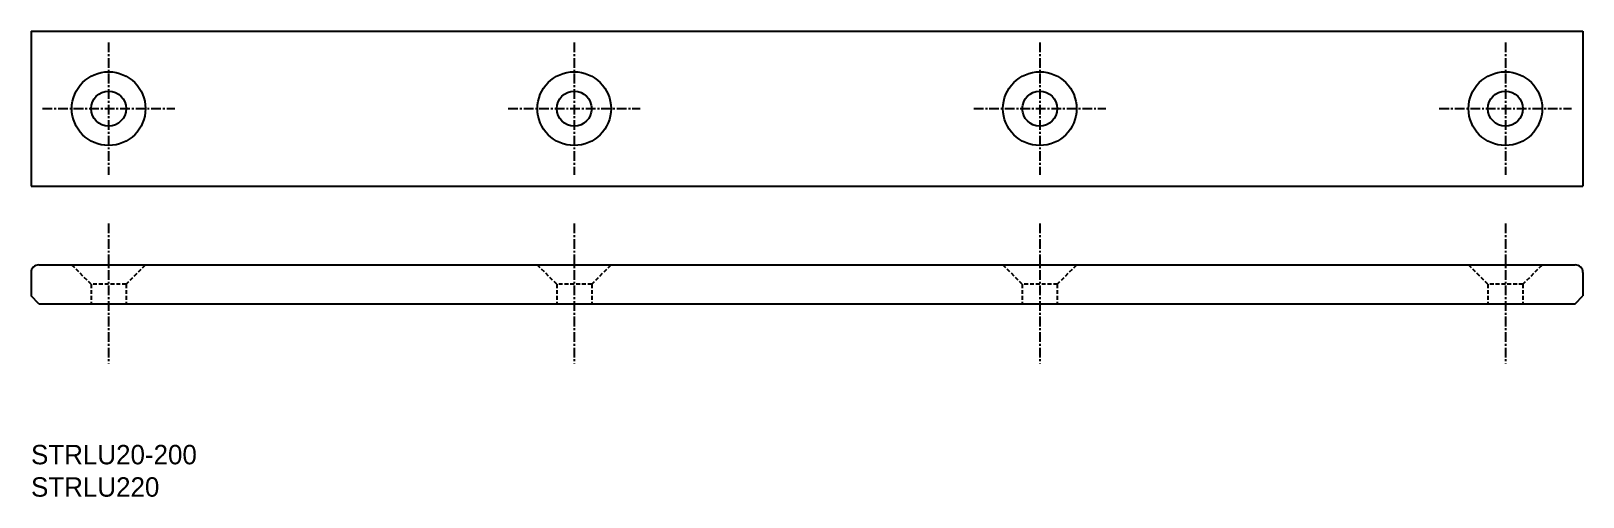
# Model space of a CAD drawing. Extents: x 10 to 210, y 10 to 70.
import ezdxf

# ---------------------------------------------------------------- set-up
doc = ezdxf.new("R2010")
doc.units = 0
doc.linetypes.add('CENTER', pattern=[2, 1.25, -0.25, 0.25, -0.25])
doc.linetypes.add('DASHED', pattern=[0.75, 0.5, -0.25])
doc.layers.get('0').update_dxf_attribs({"linetype": 'CONTINUOUS'})
doc.layers.add('CENTER', color=1, linetype='CENTER')

msp = doc.modelspace()

# ---------------------------------------------------------------- linework, layer by layer
at = {"color": 7, "linetype": 'CONTINUOUS'}
for p, q in [((10, 70), (210, 70)), ((10, 70), (10, 50)), ((210, 70), (210, 50)), ((10, 50), (210, 50)), ((10, 38.87), (10, 35.87)), ((11, 39.87), (209, 39.87)), ((210, 38.87), (210, 35.87)), ((11, 34.87), (10, 35.87)), ((11, 34.87), (209, 34.87)), ((209, 34.87), (210, 35.87))]:
    msp.add_line(p, q, dxfattribs=at)
at = {"color": 3, "linetype": 'DASHED'}
for p, q in [((17.75, 37.37), (15.25, 39.87)), ((22.25, 37.37), (24.75, 39.87)), ((77.75, 37.37), (75.25, 39.87)), ((82.25, 37.37), (84.75, 39.87)), ((137.75, 37.37), (135.25, 39.87)), ((142.25, 37.37), (144.75, 39.87)), ((197.75, 37.37), (195.25, 39.87)), ((202.25, 37.37), (204.75, 39.87)), ((22.25, 37.37), (17.75, 37.37)), ((17.75, 37.37), (17.75, 34.87)), ((22.25, 37.37), (22.25, 34.87)), ((82.25, 37.37), (77.75, 37.37)), ((77.75, 37.37), (77.75, 34.87)), ((82.25, 37.37), (82.25, 34.87)), ((142.25, 37.37), (137.75, 37.37)), ((137.75, 37.37), (137.75, 34.87)), ((142.25, 37.37), (142.25, 34.87)), ((202.25, 37.37), (197.75, 37.37)), ((197.75, 37.37), (197.75, 34.87)), ((202.25, 37.37), (202.25, 34.87))]:
    msp.add_line(p, q, dxfattribs=at)
at = {"color": 7, "linetype": 'CONTINUOUS'}
for centre, radius in [((20, 60), 4.75), ((80, 60), 4.75), ((140, 60), 4.75), ((200, 60), 4.75), ((20, 60), 2.25), ((80, 60), 2.25), ((140, 60), 2.25), ((200, 60), 2.25)]:
    msp.add_circle(centre, radius, dxfattribs=at)
for centre, start, end in [((11, 38.87), 90, 180), ((209, 38.87), 0, 90)]:
    msp.add_arc(centre, 1, start, end, dxfattribs=at)
at = {"layer": 'CENTER', "color": 1, "linetype": 'CENTER'}
for p, q in [((20, 68.51), (20, 51.49)), ((80, 68.51), (80, 51.49)), ((140, 68.51), (140, 51.49)), ((200, 68.51), (200, 51.49)), ((11.49, 60), (28.51, 60)), ((71.49, 60), (88.51, 60)), ((131.49, 60), (148.51, 60)), ((191.49, 60), (208.51, 60)), ((20, 50), (20, 50)), ((20, 45.2), (20, 27.16)), ((80, 45.2), (80, 27.16)), ((140, 45.2), (140, 27.16)), ((200, 45.2), (200, 27.16))]:
    msp.add_line(p, q, dxfattribs=at)

# ---------------------------------------------------------------- texts
at = {"color": 7, "linetype": 'CONTINUOUS'}
for s, p in [('STRLU20-200', (10, 14.17)), ('STRLU220', (10, 10))]:
    msp.add_text(s, height=2.5, dxfattribs=at).set_placement(p)

doc.saveas('drawing.dxf')
